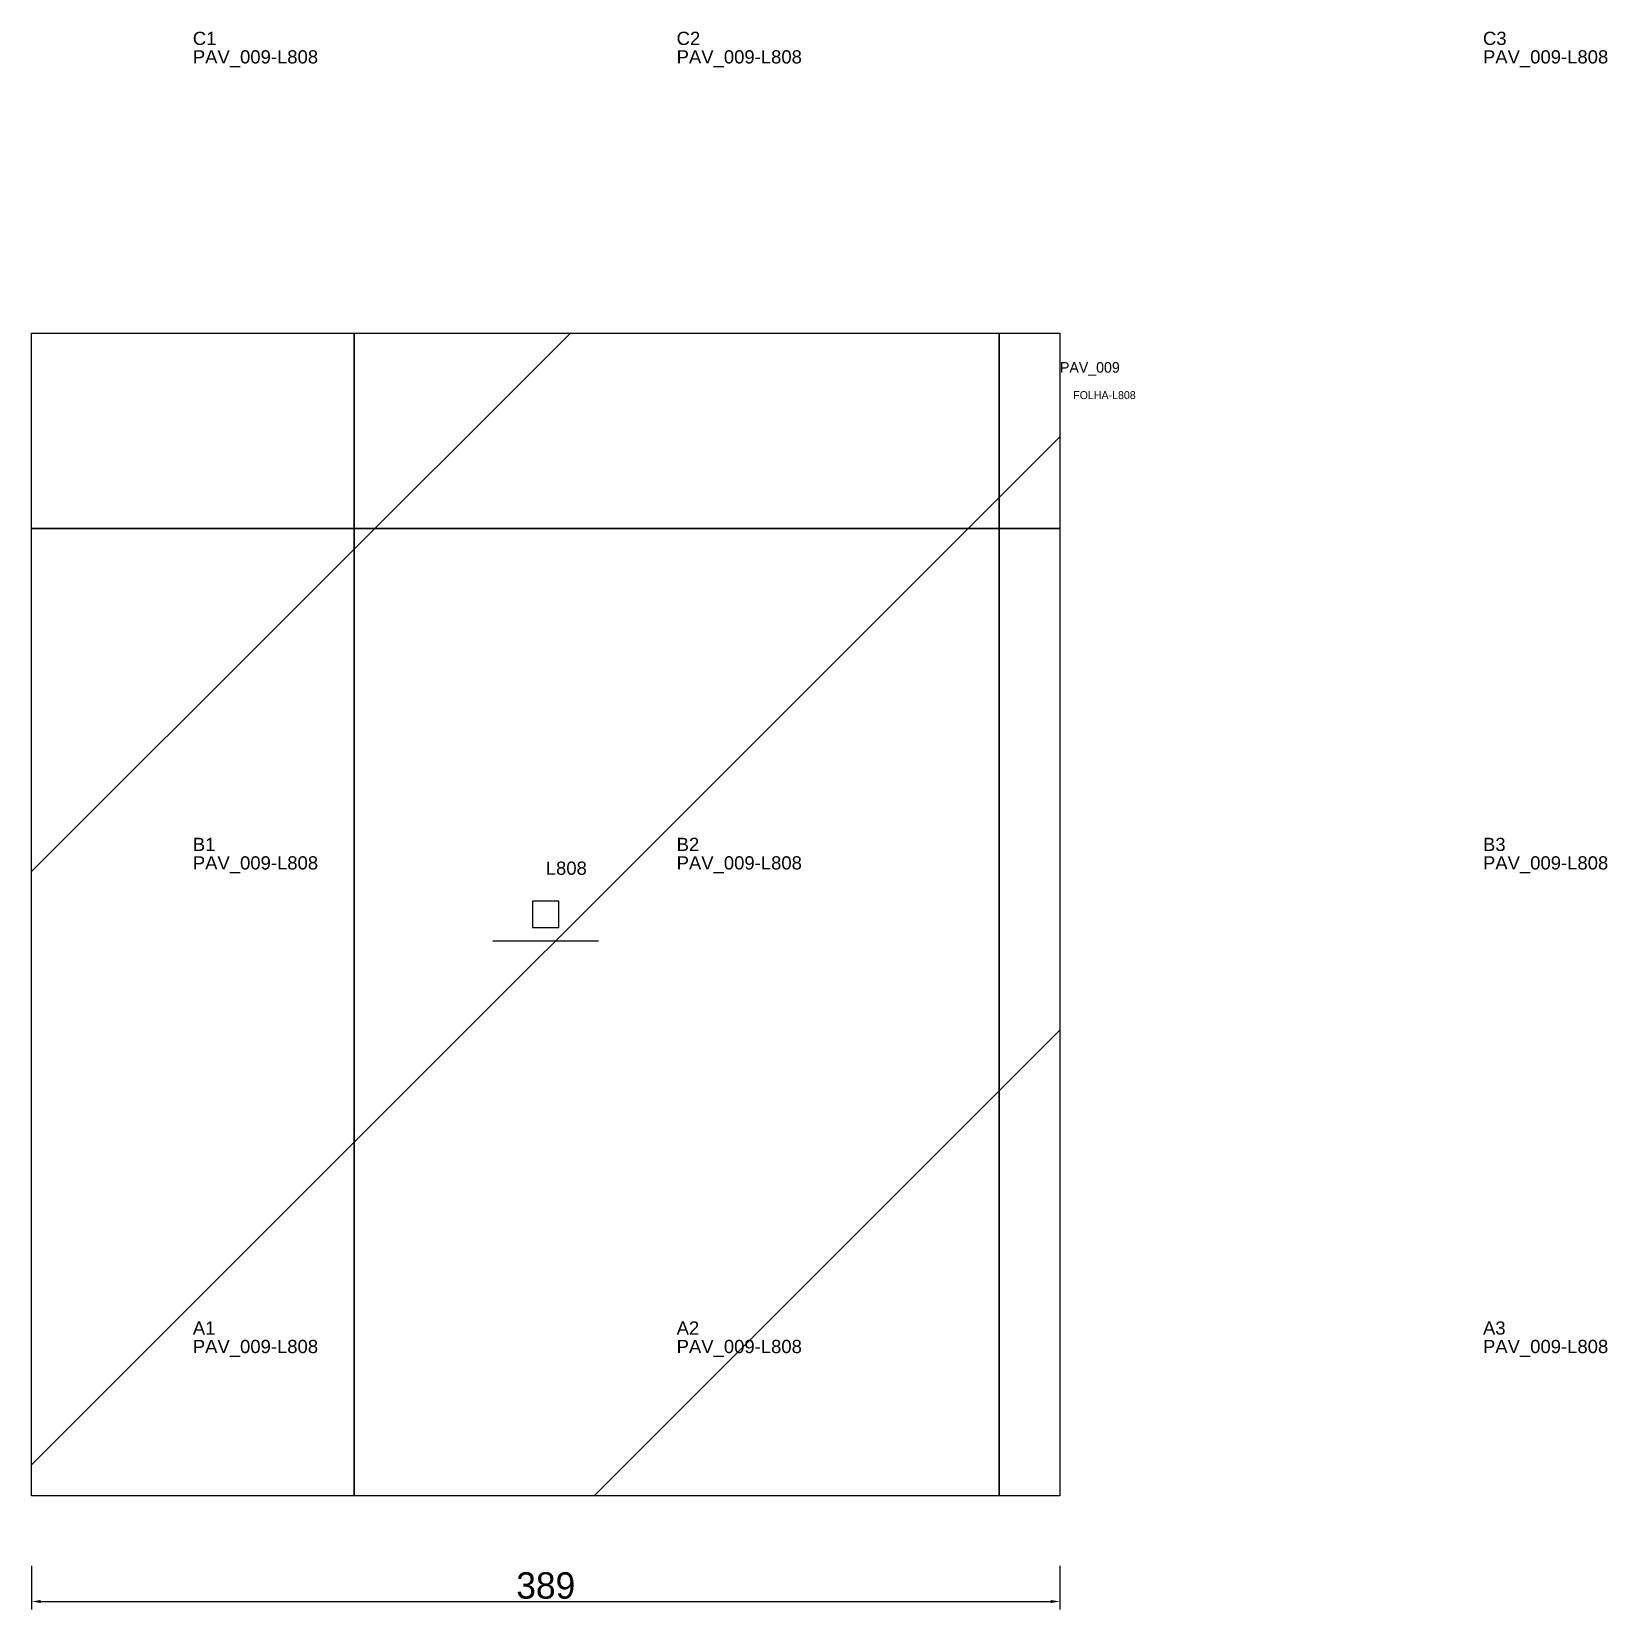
# Model space of a CAD drawing. Header units: metres. Extents: x 222 to 818, y -282 to 316.
import ezdxf

# ---------------------------------------------------------------- set-up
doc = ezdxf.new("R2010")
doc.units = ezdxf.units.M
for name, color, linetype in [('3', 3, 'CONTINUOUS'), ('AUX00', 7, 'CONTINUOUS'), ('COTA', 241, 'CONTINUOUS'), ('FOLHA', 255, 'CONTINUOUS'), ('Hachura', 251, 'CONTINUOUS'), ('NOMENCLATURA', 7, 'CONTINUOUS'), ('Nível', 160, 'CONTINUOUS'), ('Painéis', 200, 'CONTINUOUS'), ('Pilares', 5, 'CONTINUOUS'), ('SARR_2.2x7', 40, 'CONTINUOUS')]:
    doc.layers.add(name, color=color, linetype=linetype)
doc.styles.add('ARIAL', font='Arial.ttf')
doc.styles.add('STR_STANDARD', font='arial.ttf')
doc.dimstyles.new('EZ DXF', dxfattribs={"dimtxt": 10, "dimasz": 3.5, "dimexe": 3, "dimexo": 1.5, "dimgap": 1, "dimtad": 1, "dimdec": 1, "dimdsep": 46, "dimcen": 2.5, "dimazin": 3, "dimtfac": 1, "dimtmove": 0, "dimatfit": 3})

msp = doc.modelspace()

# ---------------------------------------------------------------- hatches: boundary and pattern name
at = {"layer": 'Hachura'}
h = msp.add_hatch(dxfattribs=at)
h.set_pattern_fill('ANSI31', scale=50)
h.paths.add_polyline_path([(611.2, 201.5), (611.2, -4.5), (611.2, -238.5), (331.7, -238.5), (222.2, -238.5), (222.2, -9), (222.2, 31), (222.2, 201.5), (581.2, 201.5)])
h = msp.add_hatch(dxfattribs=at)
h.set_pattern_fill('ANSI31', scale=50)
h.paths.add_polyline_path([(611.2, 201.5), (611.2, -4.5), (611.2, -238.5), (331.7, -238.5), (222.2, -238.5), (222.2, -9), (222.2, 31), (222.2, 201.5), (581.2, 201.5)])

# ---------------------------------------------------------------- linework, layer by layer
at = {"layer": '3'}
for points in [[(344.2, -238.5), (344.2, 201.5)], [(344.2, -238.5), (344.2, 201.5)], [(588.2, -238.5), (588.2, 201.5)], [(588.2, -238.5), (588.2, 201.5)], [(222.2, 127.5), (611.2, 127.5)], [(222.2, 127.5), (611.2, 127.5)]]:
    msp.add_lwpolyline(points, close=True, dxfattribs=at)
at = {"layer": 'Painéis', "color": 200}
for p, q in [((222.2, 31), (222.2, 201.5)), ((222.2, 201.5), (581.2, 201.5)), ((222.2, 31), (222.2, 201.5)), ((222.2, 201.5), (581.2, 201.5)), ((581.2, 201.5), (611.2, 201.5)), ((581.2, 201.5), (611.2, 201.5)), ((611.2, 201.5), (611.2, -4.5)), ((611.2, 201.5), (611.2, -4.5)), ((222.2, -9), (222.2, 31)), ((222.2, -9), (222.2, 31)), ((611.2, -4.5), (611.2, -238.5)), ((611.2, -4.5), (611.2, -238.5)), ((222.2, -238.5), (222.2, -9)), ((222.2, -238.5), (222.2, -9)), ((331.7, -238.5), (222.2, -238.5)), ((331.7, -238.5), (222.2, -238.5)), ((611.2, -238.5), (331.7, -238.5)), ((611.2, -238.5), (331.7, -238.5))]:
    msp.add_line(p, q, dxfattribs=at)
at = {"layer": 'Pilares'}
msp.add_lwpolyline([(411.7, -23.5), (421.7, -23.5), (421.7, -13.5), (411.7, -13.5)], close=True, dxfattribs=at)
msp.add_lwpolyline([(411.7, -23.5), (421.7, -23.5), (421.7, -13.5), (411.7, -13.5)], close=True, dxfattribs=at)
at = {"layer": 'SARR_2.2x7'}
msp.add_line((396.7, -28.5), (436.7, -28.5), dxfattribs=at)
msp.add_line((396.7, -28.5), (436.7, -28.5), dxfattribs=at)

# ---------------------------------------------------------------- texts
at = {"layer": '3', "style": 'STR_STANDARD'}
for s, p in [('C1', (283.2, 310.5)), ('C1', (283.2, 310.5)), ('C2', (466.2, 310.5)), ('C2', (466.2, 310.5)), ('C3', (771.2, 310.5)), ('C3', (771.2, 310.5)), ('B1', (283.2, 5.5)), ('B1', (283.2, 5.5)), ('B2', (466.2, 5.5)), ('B2', (466.2, 5.5)), ('B3', (771.2, 5.5)), ('B3', (771.2, 5.5)), ('A1', (283.2, -177.5)), ('A1', (283.2, -177.5)), ('A2', (466.2, -177.5)), ('A2', (466.2, -177.5)), ('A3', (771.2, -177.5)), ('A3', (771.2, -177.5))]:
    msp.add_text(s, height=5, dxfattribs=at).set_placement(p)
at = {"layer": 'AUX00', "style": 'STR_STANDARD'}
for p in [(283.2, 303.5), (283.2, 303.5), (466.2, 303.5), (466.2, 303.5), (771.2, 303.5), (771.2, 303.5), (283.2, -1.5), (283.2, -1.5), (466.2, -1.5), (466.2, -1.5), (771.2, -1.5), (771.2, -1.5), (283.2, -184.5), (283.2, -184.5), (466.2, -184.5), (466.2, -184.5), (771.2, -184.5), (771.2, -184.5)]:
    msp.add_text('PAV_009-L808', height=5, dxfattribs=at).set_placement(p)
at = {"layer": 'FOLHA'}
msp.add_text('FOLHA-L808', height=3, dxfattribs=at).set_placement((616.2, 176.5))
msp.add_text('FOLHA-L808', height=3, dxfattribs=at).set_placement((616.2, 176.5))
at = {"layer": 'NOMENCLATURA', "insert": (416.7, 1.5), "char_height": 5, "attachment_point": 1, "style": 'ARIAL'}
msp.add_mtext('L808', dxfattribs=at)
msp.add_mtext('L808', dxfattribs=at)
at = {"layer": 'Nível'}
msp.add_text('PAV_009', height=4, dxfattribs=at).set_placement((611.2, 186.5))
msp.add_text('PAV_009', height=4, dxfattribs=at).set_placement((611.2, 186.5))

# ---------------------------------------------------------------- dimensions: what is measured, and where the dimension line sits
at = {"layer": 'COTA'}
msp.add_linear_dim(base=(222.2, -278.5), p1=(222.2, -263.5), p2=(611.2, -263.5), dimstyle='EZ DXF', dxfattribs=at).render()
msp.add_linear_dim(base=(222.2, -278.5), p1=(222.2, -263.5), p2=(611.2, -263.5), dimstyle='EZ DXF', dxfattribs=at).render()

doc.saveas('drawing.dxf')
